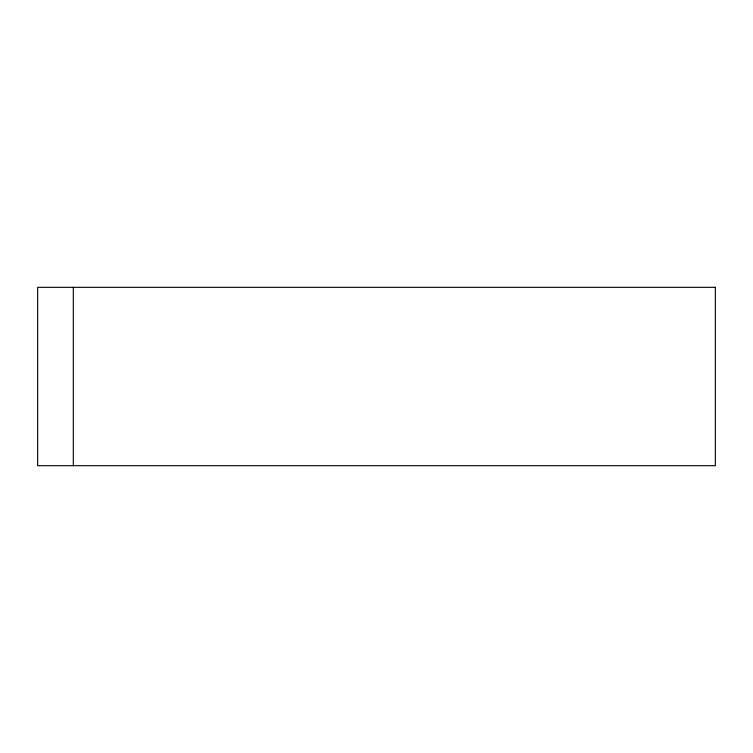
<?xml version="1.0" encoding="UTF-8"?>
<svg xmlns="http://www.w3.org/2000/svg" width="753" height="753" viewBox="0 0 753 753"><rect width="100%" height="100%" fill="white"/><g stroke="black" fill="none" stroke-linecap="round" stroke-linejoin="round"><path stroke-width="1.13" d="M73.314 287.326L73.314 465.674M715.35 287.326L37.65 287.326L37.65 465.674L715.35 465.674L715.35 287.326"/></g></svg>
